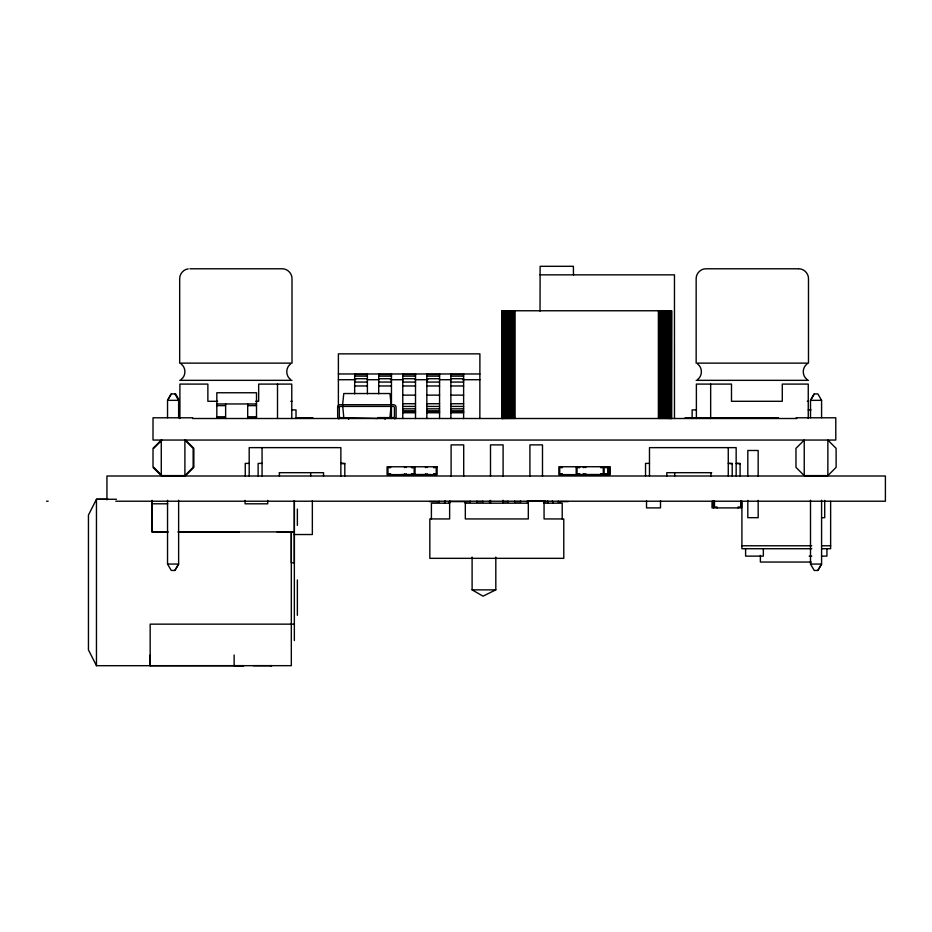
<?xml version="1.0" encoding="UTF-8"?>
<svg xmlns="http://www.w3.org/2000/svg" width="932" height="932" viewBox="0 0 932 932"><rect width="100%" height="100%" fill="white"/><g stroke="black" fill="none" stroke-linecap="round" stroke-linejoin="round"><path stroke-width="1.4" d="M152.149 502.266L152.172 531.951L168.144 531.951L152.172 531.892M389.972 417.606L391.137 404.733L389.972 393.537L343.78 393.537L342.615 404.733L343.78 417.606M558.14 502.185L558.21 501.661A2.213 2.213 0 0 1 558.431 501.125M559.713 502.29L560.388 501.602L568.194 501.602M444.506 503.327L445.053 500.81M449.224 503.327L449.772 500.81M179.328 410.476L179.328 400.341L175.6 393.921L171.267 393.921L167.539 400.341L167.539 417.711M167.539 500.263L167.539 564.058L171.267 570.466L174.89 570.466L178.629 564.058L178.629 500.263M821.581 417.711L821.581 400.341L817.853 393.921L814.23 393.921L810.502 400.341L810.502 417.711M810.502 500.263L810.502 564.058L814.23 570.466L817.853 570.466L821.581 564.058L821.581 500.263M171.267 393.921L167.539 400.341L178.629 400.341L178.629 417.711M174.89 570.466L178.629 564.058L167.539 564.058M814.23 393.921L810.502 400.341L821.581 400.341M817.853 570.466L821.581 564.058L810.502 564.058M153.722 448.35L161.97 440.102M827.861 475.611L836.109 467.363L836.109 448.35L827.861 440.102L827.861 475.611L804.234 475.611L795.975 467.363L795.975 448.35L804.234 440.102L804.234 475.611M181.169 379.406C186.132 375.817 186.132 367.651 181.169 364.062M290.504 364.062C285.541 367.651 285.541 375.817 290.504 379.406M697.649 379.406C702.612 375.817 702.612 367.651 697.649 364.062M806.996 364.062C802.021 367.651 802.021 375.817 806.996 379.406M495.812 557.091L495.812 589.863L483.009 596.165L472.105 589.863L472.105 557.091M188.206 268.87C183.418 269.43 179.596 273.903 179.678 278.703L179.678 363.13L292.007 363.13L292.007 278.703C292.124 273.437 287.475 268.684 282.198 268.789L189.977 268.789M277.107 531.962L294.349 531.892L178.059 531.951M270.664 665.669L271.946 665.669L253.038 665.658M798.188 268.789L705.967 268.789C700.678 268.684 696.041 273.437 696.157 278.703L696.157 363.13L808.487 363.13L808.487 278.703C808.603 273.437 803.966 268.684 798.677 268.789M540.036 274.847L674.465 274.847L674.465 418.503M501.824 310.764L671.634 310.764L671.611 418.503M338.386 373.965L479.898 373.965M354.661 374.524L367.394 374.524M378.718 374.524L391.452 374.524M402.775 374.524L415.509 374.524M426.833 374.524L439.566 374.524M450.89 374.524L463.623 374.524M354.661 376.144L367.394 376.144M378.718 376.144L391.452 376.144M402.775 376.144L415.509 376.144M426.833 376.144L439.566 376.144M450.89 376.144L463.623 376.144M354.661 378.707L367.394 378.707M378.718 378.707L391.452 378.707M402.775 378.707L415.509 378.707M426.833 378.707L439.566 378.707M450.89 378.707L463.623 378.707M338.386 379.72L355.709 379.72M367.266 379.72L378.823 379.72M390.368 379.72L403.37 379.72M414.915 379.72L427.916 379.72M439.461 379.72L451.018 379.72M462.563 379.72L479.898 379.72M179.678 380.338L292.007 380.338M696.157 380.338L808.487 380.338M354.661 382.062L367.394 382.062M378.718 382.062L391.452 382.062M402.775 382.062L415.509 382.062M426.833 382.062L439.566 382.062M450.89 382.062L463.623 382.062M354.661 385.965L367.394 385.965M378.718 385.965L391.452 385.965M402.775 385.965L415.509 385.965M426.833 385.965L439.566 385.965M450.89 385.965L463.623 385.965M402.775 395.133L415.509 395.133M426.833 395.133L439.566 395.133M450.89 395.133L463.623 395.133M217.657 401.296L207.871 401.296L207.871 384.089L179.899 384.089L179.899 418.503M255.776 401.296L258.665 401.296L258.665 384.089L291.774 384.089L291.774 418.503M290.807 401.296L292.007 401.296M807.287 401.296L808.487 401.296M402.775 403.731L415.509 403.731M426.833 403.731L439.566 403.731M450.89 403.731L463.623 403.731M216.818 403.952L256.51 403.952M216.818 405.63L225.323 405.63M248.005 405.63L256.51 405.63M402.775 406.422L415.509 406.422M426.833 406.422L439.566 406.422M450.89 406.422L463.623 406.422M402.775 408.833L415.509 408.833M426.833 408.833L439.566 408.833M450.89 408.833L463.623 408.833M291.774 409.905L296.015 409.905L296.015 418.503M696.379 409.905L692.138 409.905L692.138 418.503M808.254 409.905L811.085 409.905M402.775 410.779L415.509 410.779M426.833 410.779L439.566 410.779M450.89 410.779L463.623 410.779M402.775 412.119L415.509 412.119M426.833 412.119L439.566 412.119M450.89 412.119L463.623 412.119M402.775 412.76L415.509 412.76M426.833 412.76L439.566 412.76M450.89 412.76L463.623 412.76M216.818 416.825L225.323 416.825M248.005 416.825L256.51 416.825M225.323 417.664L216.818 417.664L216.818 392.756L256.51 392.756L256.51 417.664L248.005 417.664M296.481 417.792L312.919 417.792M685.078 417.792L778.476 417.792M796.778 418.503L192.633 418.503L192.633 417.792L153.011 417.792L153.011 440.055L835.783 440.055L835.783 417.792L796.161 417.792L796.161 418.503M249.194 463.39L245.256 463.39L245.256 475.996M262.067 463.39L258.129 463.39L258.129 475.996M649.476 463.39L645.538 463.39L645.538 475.996M279.344 472.687L323.532 472.687L323.532 475.996M711.698 472.687L666.811 472.687L666.811 475.996M401.04 474.574L430.584 474.574M580.694 474.574L610.239 474.574L610.239 466.711L558.851 466.769L558.851 474.633L604.146 474.633L604.146 466.769M161.271 475.611L161.271 440.102L153.011 448.35L153.011 467.363L161.271 475.611L185.596 475.611L193.856 467.363L193.856 448.35L185.596 440.102M116.465 499.272L96.462 499.272L88.447 515.047L88.447 649.919L96.462 665.693L243.916 665.681L234.13 665.669L234.13 654.998M108.007 499.272L96.462 499.272L96.462 665.693M46.6 501.218L48.149 501.218M115.754 501.218L885.4 501.218L885.4 475.996L106.935 475.996L106.935 499.82M429.221 501.602L437.038 501.602L437.714 502.29M470.217 501.602L449.527 501.602L449.527 503.187M476.916 501.602L482.799 501.602M503.245 501.602L507.952 501.602M514.639 501.602L520.522 501.602M543.321 501.602L545.674 501.602M449.632 503.187L431.4 503.187L431.4 518.938M465.324 503.187L528.316 503.187M544.008 503.187L562.206 503.187L562.206 518.938M167.748 503.793L152.149 503.793L152.149 500.391M822.129 517.679L824.715 517.679L824.715 500.402M294.128 534.525L312.348 534.525L312.348 500.682M741.907 545.779L811.725 545.779M821.908 545.779L830.633 545.779M811.784 548.727L741.907 548.727L741.907 501.323M821.908 548.727L830.633 548.727L830.633 501.323M809.186 556.124L811.784 556.124M822.502 556.124L826.929 556.124L826.929 548.727M811.259 562.043L760.384 562.043L760.384 555.39M472.105 589.863L495.812 589.863M294.349 624.149L150.169 624.149L150.169 665.693L291.32 665.669L291.32 531.962L291.32 562.812L294.349 562.812L294.349 500.694L294.349 640.552M178.327 531.916L239.349 531.962M740.09 463.728L736.152 463.39L740.09 463.39L740.09 475.996M732.202 463.728L728.265 463.39L732.202 463.39L732.202 475.996M344.805 463.728L340.867 463.39L344.805 463.39L344.805 475.996M153.722 467.363L161.97 475.611M174.89 393.921L178.629 400.341M552.373 500.81L552.921 503.327M547.655 500.81L548.202 503.327M439.287 502.185L439.217 501.661A2.213 2.213 0 0 0 438.995 501.125M150.157 654.998L150.169 665.693M808.254 418.503L808.254 384.089L782.286 384.089L782.286 401.296L731.492 401.296L731.492 384.089L696.379 384.089L696.379 418.503M763.343 548.727L763.343 556.124L745.6 556.124L745.6 548.727M758.17 476.217L758.17 450.482L747.813 450.482L747.813 476.217M758.17 500.402L758.17 517.679L747.813 517.679L747.813 500.402M741.569 501.346L741.569 507.893L712.025 507.893L712.025 501.346M740.695 500.903L740.695 507.02L738.074 507.02L738.074 507.893M736.152 475.996L736.152 447.64L649.476 447.64L649.476 475.996M728.265 447.64L728.265 475.996M717.104 507.893L717.104 507.02L714.483 507.02L714.483 500.903M713.609 501.346L713.609 507.893M712.898 500.903L712.898 507.02M710.93 472.687L710.93 475.996M710.662 384.089L710.662 418.503M674.686 472.687L674.686 475.996M671.529 310.764L671.389 418.503M671.191 310.764L671.191 418.503M670.947 310.764L670.947 418.503M670.644 310.764L670.644 418.503M670.294 310.764L670.294 418.503M669.887 310.764L669.887 418.503M669.432 310.764L669.432 418.503M668.931 310.764L668.931 418.503M668.384 310.764L668.384 418.503M667.801 310.764L667.801 418.503M667.172 310.764L667.172 418.503M666.508 310.764L666.508 418.503M665.798 310.764L665.798 418.503M665.064 310.764L665.064 418.503M664.306 310.764L664.306 418.503M663.514 310.764L663.514 418.503M662.699 310.764L662.699 418.503M661.86 310.764L661.86 418.503M661.009 310.764L661.009 418.503M660.508 500.903L660.508 507.893L646.528 507.893L646.528 500.903M660.136 310.764L660.136 418.503M659.262 310.764L659.262 418.503M658.376 310.764L658.376 418.503M609.365 467.584L609.365 473.701M608.654 466.711L608.654 474.574M606.732 466.711L606.732 467.584M606.732 473.701L606.732 474.574M605.159 466.711L605.159 467.584L607.781 467.584L607.781 473.701L605.159 473.701L605.159 474.574M600.651 466.769L600.651 467.643L603.272 467.643L603.272 473.759L600.651 473.759L600.651 474.633M585.762 466.711L585.762 467.584M585.762 473.701L585.762 474.574M584.189 466.711L584.189 467.584M584.189 473.701L584.189 474.574M583.316 466.769L583.316 467.643M583.316 473.759L583.316 474.633M579.681 466.769L579.681 467.643L577.059 467.643L577.059 473.759L579.681 473.759L579.681 474.633M576.186 466.769L576.186 474.633M573.471 274.847L573.39 266.307L540.117 266.307L540.036 311.125M562.346 466.769L562.346 467.643L559.724 467.643L559.724 473.759L562.346 473.759L562.346 474.633M545.674 501.125L545.674 502.29M542.494 476.159L542.494 444.879L529.912 444.879L529.912 476.159M527.221 501.125L527.221 502.29M520.522 501.125L520.522 502.29M515.093 310.764L515.093 418.503M514.639 501.125L514.639 502.29M514.208 310.764L514.208 418.503M513.322 310.764L513.322 418.503M512.46 310.764L512.46 418.503M511.61 310.764L511.61 418.503M510.771 310.764L510.771 418.503M509.955 310.764L509.955 418.503M509.163 310.764L509.163 418.503M508.394 310.764L508.394 418.503M507.952 501.125L507.952 502.29M507.66 310.764L507.66 418.503M506.961 310.764L506.961 418.503M506.297 310.764L506.297 418.503M505.668 310.764L505.668 418.503M505.074 310.764L505.074 418.503M504.527 310.764L504.527 418.503M504.026 310.764L504.026 418.503M503.583 310.764L503.583 418.503M503.175 310.764L503.175 418.503M503.105 476.159L503.105 444.879L490.5 444.879L490.5 476.159M503.105 500.344L503.105 503.187M502.826 310.764L502.826 418.503M502.523 310.764L502.523 418.503M502.278 310.764L502.278 418.503M502.08 310.764L502.08 418.503M501.94 310.764L501.859 418.503M490.5 500.344L490.5 503.187M489.486 501.125L489.486 502.29M482.799 501.125L482.799 502.29M479.852 418.538L479.898 353.857L338.386 353.857L338.386 407.482M476.916 501.125L476.916 502.29M470.217 501.125L470.217 502.29M465.429 501.602L465.429 503.187M465.324 501.602L465.324 518.938L528.316 518.938L528.316 500.973L544.067 500.973L544.067 518.938L563.778 518.938L563.778 558.338L429.827 558.338L429.827 518.938L449.632 518.938L449.632 501.602M463.623 373.965L463.623 418.538M463.705 476.159L463.705 444.879L451.111 444.879L451.111 476.159M450.89 373.965L450.89 418.538M439.566 373.965L439.566 418.538M433.613 466.769L433.613 467.643L436.234 467.643L436.234 473.759L433.613 473.759L433.613 474.633M427.089 466.711L427.089 467.584M427.089 473.701L427.089 474.574M426.833 373.965L426.833 418.538M425.516 466.711L425.516 467.584M425.516 473.701L425.516 474.574M415.509 373.965L415.509 418.538M415.043 466.769L415.043 474.633M412.631 466.769L412.631 467.643M412.631 473.759L412.631 474.633M411.548 466.769L411.548 467.643L414.169 467.643L414.169 473.759L411.548 473.759L411.548 474.633M406.119 466.711L406.119 467.584M406.119 473.701L406.119 474.574M404.535 466.711L404.535 467.584M404.535 473.701L404.535 474.574M402.775 373.965L402.775 418.538M391.452 373.965L391.452 404.721M391.452 406.154L391.452 418.503M390.578 466.769L390.578 467.643L387.957 467.643L387.957 473.759L390.578 473.759L390.578 474.633M385.067 417.606L385.067 419.284M378.718 373.965L378.718 393.828M367.394 373.965L367.394 393.828M354.661 373.965L354.661 393.828M348.685 417.606L348.685 419.284M340.867 475.996L340.867 447.64L249.194 447.64L249.194 475.996M310.659 472.687L310.659 475.996M297.366 509.07L297.366 525.403M297.366 579.914L297.366 615.306M279.402 472.687L279.402 475.996M277.503 384.089L277.503 418.503M267.752 500.402L267.752 503.804L245.058 503.804L245.058 500.402M262.067 447.64L262.067 475.996M247.691 403.952L247.691 418.503M225.637 403.952L225.637 418.503M152.172 500.682L152.172 531.951M338.933 418.934A2.575 2.575 0 0 1 337.664 416.686L337.652 407.331A2.575 2.575 0 0 1 340.215 404.721L393.537 404.733A2.575 2.575 0 0 1 396.088 407.331L396.1 416.686A2.575 2.575 0 0 1 394.818 418.934M339.318 407.202L339.318 416.802L340.098 417.594L377.903 418.445L377.903 417.606L393.537 417.606L394.434 416.802L394.434 407.202L393.654 406.41L340.215 406.41L339.318 407.202M193.145 467.363L184.897 475.611L184.897 440.102L193.145 448.35L193.145 467.363M437.108 466.769L387.083 466.769L387.083 474.633L437.108 474.633L437.108 466.769"/></g></svg>
